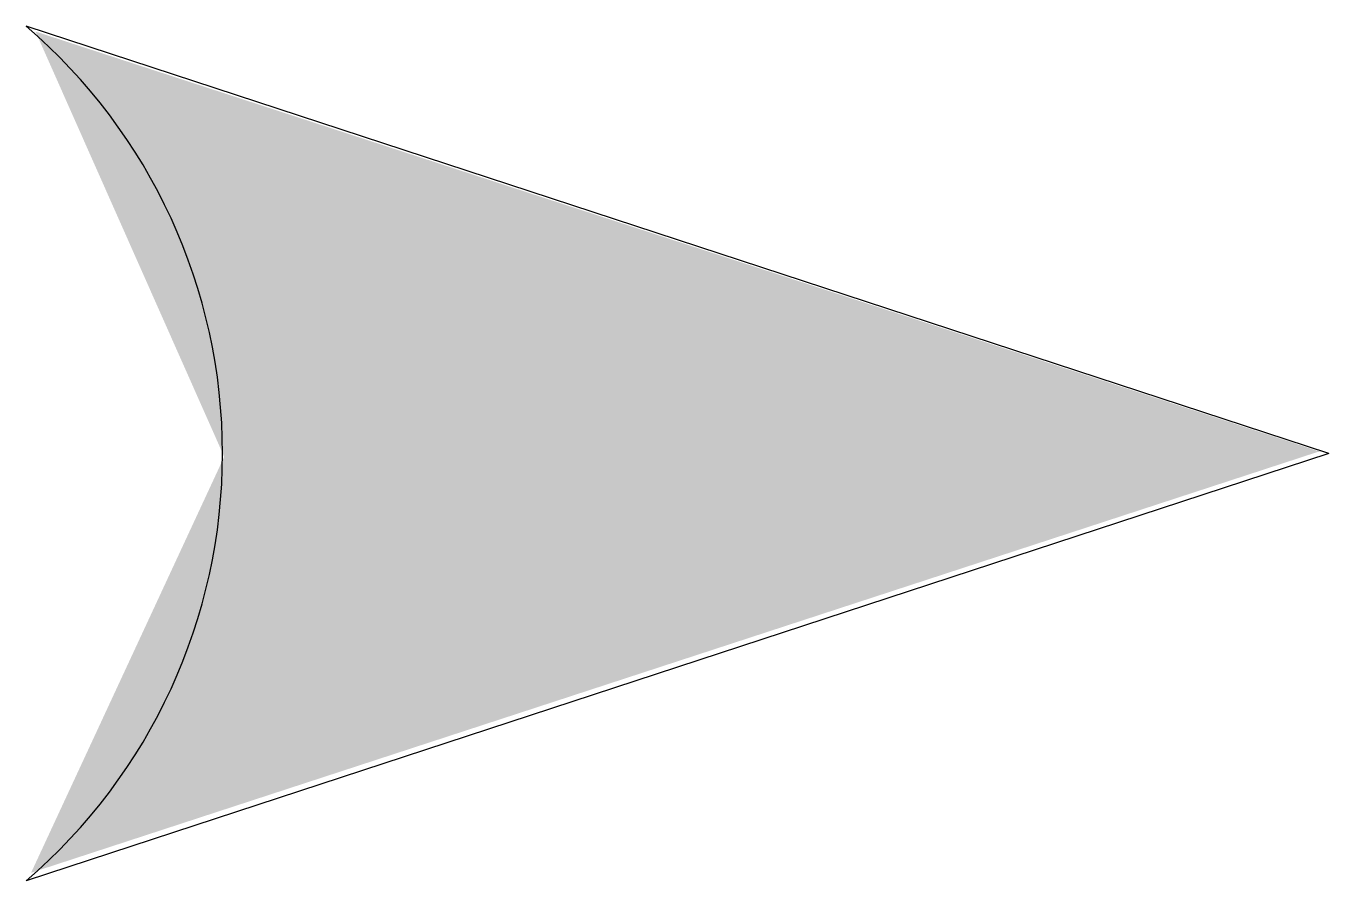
# Model space of a CAD drawing. Extents: x 7.28 to 7.5, y 4.228 to 4.372.
import ezdxf

# ---------------------------------------------------------------- set-up
doc = ezdxf.new("R2010")
doc.units = 0
doc.layers.add('1', color=7, linetype='CONTINUOUS')

msp = doc.modelspace()

# ---------------------------------------------------------------- linework, layer by layer
at = {"layer": '1', "color": 0}
for q in [(7.27951, 4.37228), (7.27951, 4.22772)]:
    msp.add_line((7.5, 4.3), q, dxfattribs=at)
msp.add_arc((7.21758, 4.3), 0.09518, 310.5889, 49.4111, dxfattribs=at)
for points in [[(7.28111, 4.37136), (7.49874, 4.30023), (7.31304, 4.29945), (7.49799, 4.30023)], [(7.31304, 4.29945), (7.49799, 4.30023), (7.28036, 4.2291), (7.49799, 4.30023)]]:
    msp.add_solid(points, dxfattribs=at)

doc.saveas('drawing.dxf')
